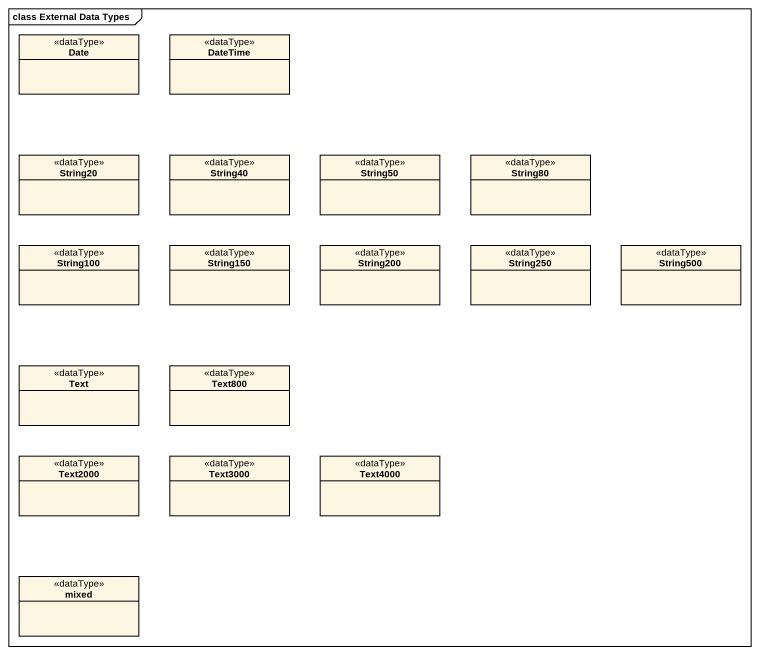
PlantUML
@startuml
mainframe class External Data Types
hide circle
hide empty members
class Date <<dataType>>
class DateTime <<dataType>>
class String20 <<dataType>>
class String40 <<dataType>>
class String50 <<dataType>>
class String80 <<dataType>>
class String100 <<dataType>>
class String150 <<dataType>>
class String200 <<dataType>>
class String250 <<dataType>>
class String500 <<dataType>>
class Text <<dataType>>
class Text800 <<dataType>>
class Text2000 <<dataType>>
class Text3000 <<dataType>>
class Text4000 <<dataType>>
class mixed <<dataType>>
@enduml
